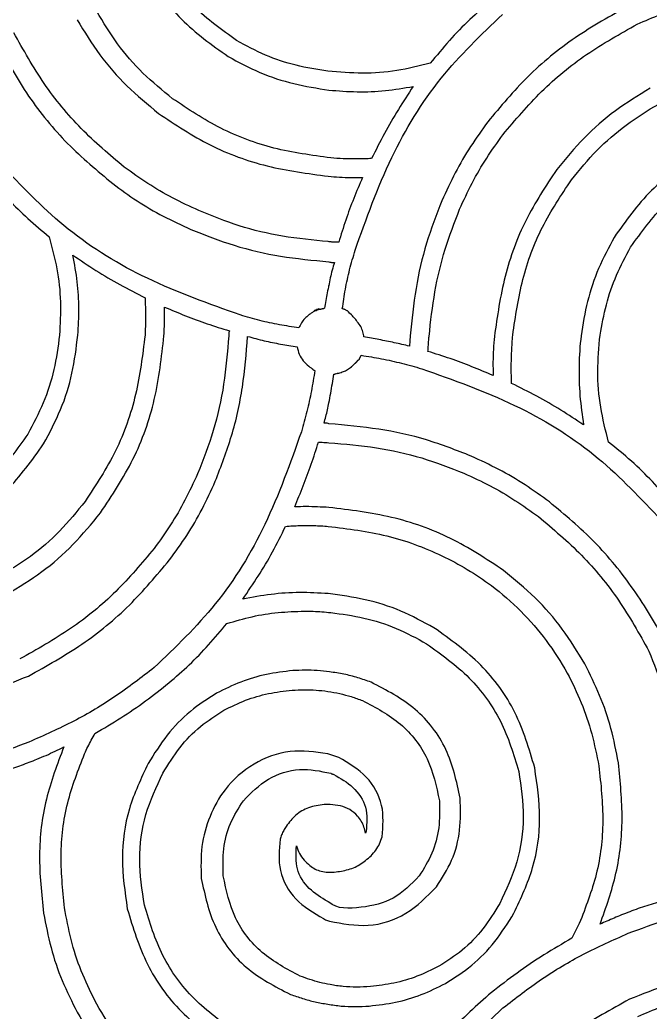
# Model space of a CAD drawing. Extents: x 0 to 371, y 0 to 260.
# Drawn here: x 214.87 to 242.17, y 36.57 to 79.53 of the extents above; entities that cross this region are included whole.
import ezdxf

# ---------------------------------------------------------------- set-up
doc = ezdxf.new("R2010")
doc.units = 0
doc.layers.add('Layer_1', color=7, linetype='CONTINUOUS')

msp = doc.modelspace()

# ---------------------------------------------------------------- linework, layer by layer
at = {"layer": 'Layer_1', "color": 7}
for points in [[(228.255832, 68.024479), (228.255832, 68.050834)], [(227.700311, 66.93979), (227.673955, 66.93979)], [(227.753537, 66.992501), (227.726666, 66.992501), (227.726666, 66.992501)], [(227.885829, 66.992501), (227.858957, 66.992501), (227.832602, 66.992501)], [(228.86458, 67.018856), (228.838225, 67.018856)], [(229.2351, 66.754273), (229.155519, 66.833854), (229.102809, 66.886564)], [(229.764267, 65.801876), (229.764267, 65.854586)], [(229.578749, 64.849479), (229.65833, 65.008126), (229.65833, 65.008126)], [(229.261455, 64.531669), (229.341037, 64.611251), (229.393747, 64.663961)], [(229.446457, 64.717187), (229.526039, 64.796253)], [(228.467705, 64.188021), (228.494061, 64.188021)], [(228.679578, 47.598336), (228.203122, 47.757499)], [(228.309059, 45.561251), (228.044475, 45.561251)], [(228.203122, 42.624479), (228.414995, 42.624479)], [(239.103749, 40.401876), (238.786455, 39.766773)]]:
    msp.add_lwpolyline(points, dxfattribs=at)
for points in [[(221.138954, 67.098437)], [(227.673955, 66.966146)], [(227.832602, 67.018856)], [(224.737184, 65.828231)], [(227.806247, 61.251249)], [(227.303436, 57.639583)], [(227.197499, 53.928699)], [(216.773329, 48.048438)]]:
    msp.add_lwpolyline(points, close=True, dxfattribs=at)
for points, knots in [([(219.524583, 84.005415), (219.771754, 83.188831), (220.263541, 81.564105), (221.793268, 79.443403), (223.185247, 78.44964), (223.890207, 77.946354)], [0, 0, 0, 0, 2.548266, 5.070183, 7.657964, 7.657964, 7.657964, 7.657964]), ([(224.260727, 78.634167), (223.618359, 79.093238), (222.346433, 80.002225), (220.945871, 81.936246), (220.492719, 83.42032), (220.265622, 84.164062)], [0, 0, 0, 0, 2.359118, 4.671187, 6.993908, 6.993908, 6.993908, 6.993908]), ([(241.617291, 79.348336), (242.28791, 79.635378), (243.662571, 80.223768), (245.906768, 80.707182), (247.456452, 80.79204), (248.242208, 80.835067)], [0, 0, 0, 0, 2.184858, 4.4786, 6.83788, 6.83788, 6.83788, 6.83788]), ([(235.294162, 80.380314), (234.979268, 80.105986), (234.344707, 79.55317), (233.460441, 78.641536), (232.919631, 77.984848), (232.648328, 77.655415)], [0, 0, 0, 0, 1.252549, 2.524089, 3.804093, 3.804093, 3.804093, 3.804093]), ([(241.247287, 80.142086), (240.459707, 79.7031), (238.896302, 78.83168), (236.824234, 77.133524), (235.694524, 75.783596), (235.134999, 75.115003)], [0, 0, 0, 0, 2.701966, 5.363601, 7.975465, 7.975465, 7.975465, 7.975465]), ([(217.355206, 79.533854), (217.66655, 79.021258), (218.288137, 77.997879), (219.481607, 76.635404), (220.408335, 75.870287), (220.87437, 75.485522)], [0, 0, 0, 0, 1.797007, 3.587655, 5.399073, 5.399073, 5.399073, 5.399073]), ([(221.482602, 76.120626), (221.043203, 76.478709), (220.170954, 77.189537), (219.057837, 78.465349), (218.486953, 79.424872), (218.201666, 79.904374)], [0, 0, 0, 0, 1.698781, 3.372238, 5.043883, 5.043883, 5.043883, 5.043883]), ([(229.393747, 69.558753), (229.875526, 70.917608), (230.80819, 73.548183), (232.949538, 77.061988), (234.847227, 78.885352), (235.770102, 79.772082)], [0, 0, 0, 0, 4.320455, 8.363864, 12.191844, 12.191844, 12.191844, 12.191844]), ([(235.796457, 74.559481), (236.333582, 75.19897), (237.414061, 76.485365), (239.389485, 78.098886), (240.871664, 78.930156), (241.617291, 79.348336)], [0, 0, 0, 0, 2.50184, 5.032695, 7.594725, 7.594725, 7.594725, 7.594725]), ([(219.392291, 73.157499), (218.752802, 73.694624), (217.466407, 74.775103), (215.852886, 76.750526), (215.021615, 78.232706), (214.603436, 78.978332)], [0, 0, 0, 0, 2.50184, 5.032695, 7.594725, 7.594725, 7.594725, 7.594725]), ([(228.203122, 77.311251), (227.744226, 77.383787), (226.824034, 77.529239), (225.490912, 77.971368), (224.670186, 78.413559), (224.260727, 78.634167)], [0, 0, 0, 0, 1.392508, 2.792299, 4.185934, 4.185934, 4.185934, 4.185934]), ([(213.862912, 78.554586), (214.301892, 77.767044), (215.173286, 76.203739), (216.871519, 74.131905), (218.221408, 73.002298), (218.889995, 72.442814)], [0, 0, 0, 0, 2.701851, 5.363294, 7.97507, 7.97507, 7.97507, 7.97507]), ([(223.890207, 77.946354), (224.343372, 77.702792), (225.250634, 77.215168), (226.728452, 76.734646), (227.746533, 76.57234), (228.255832, 76.491146)], [0, 0, 0, 0, 1.541296, 3.085767, 4.63181, 4.63181, 4.63181, 4.63181]), ([(232.648328, 77.655415), (232.166867, 77.535327), (231.202302, 77.294741), (229.701514, 77.184653), (228.704342, 77.268903), (228.203122, 77.311251)], [0, 0, 0, 0, 1.486843, 2.978759, 4.486519, 4.486519, 4.486519, 4.486519]), ([(238.7601, 72.601461), (239.117535, 73.040022), (239.827167, 73.910716), (241.114594, 75.003905), (242.451685, 75.871321), (243.817836, 76.516727), (245.167892, 76.979442), (246.099511, 77.165509), (246.565308, 77.25854)], [0, 0, 0, 0, 1.694248, 3.363666, 5.041543, 6.462724, 7.886535, 9.310269, 9.310269, 9.310269, 9.310269]), ([(228.255832, 76.491146), (228.663163, 76.45941), (229.477543, 76.395961), (230.703111, 76.44834), (231.506553, 76.582752), (231.907289, 76.649792)], [0, 0, 0, 0, 1.225051, 2.449256, 3.667467, 3.667467, 3.667467, 3.667467]), ([(231.907289, 76.649792), (231.689956, 76.319185), (231.252779, 75.65415), (230.647984, 74.613957), (230.288866, 73.891521), (230.107916, 73.527503)], [0, 0, 0, 0, 1.186835, 2.387384, 3.60669, 3.60669, 3.60669, 3.60669]), ([(242.173328, 76.570211), (241.660739, 76.258905), (240.6374, 75.63741), (239.274847, 74.444201), (238.509755, 73.517562), (238.124997, 73.051562)], [0, 0, 0, 0, 1.796934, 3.587419, 5.398736, 5.398736, 5.398736, 5.398736]), ([(228.335414, 73.554374), (227.509826, 73.667898), (225.870318, 73.893343), (223.527678, 74.75775), (222.163082, 75.667142), (221.482602, 76.120626)], [0, 0, 0, 0, 2.496034, 4.956791, 7.404469, 7.404469, 7.404469, 7.404469]), ([(220.87437, 75.485522), (221.602806, 75.000105), (223.065216, 74.025579), (225.581915, 73.109898), (227.34257, 72.877627), (228.229477, 72.760624)], [0, 0, 0, 0, 2.619823, 5.259568, 7.939077, 7.939077, 7.939077, 7.939077]), ([(235.134999, 75.115003), (234.883948, 74.762787), (234.37769, 74.052524), (233.705992, 72.914576), (233.336718, 72.108506), (233.150624, 71.70229)], [0, 0, 0, 0, 1.297333, 2.616146, 3.955941, 3.955941, 3.955941, 3.955941]), ([(233.918019, 71.331771), (234.093903, 71.713666), (234.443796, 72.473386), (235.07298, 73.553673), (235.556168, 74.225421), (235.796457, 74.559481)], [0, 0, 0, 0, 1.260923, 2.508409, 3.742495, 3.742495, 3.742495, 3.742495]), ([(246.671245, 74.480415), (245.854127, 74.238346), (244.225963, 73.756007), (242.109288, 72.215991), (241.115556, 70.821279), (240.612183, 70.11479)], [0, 0, 0, 0, 2.544261, 5.069616, 7.661989, 7.661989, 7.661989, 7.661989]), ([(230.107916, 73.527503), (229.897949, 73.520634), (229.487883, 73.507219), (228.896094, 73.510172), (228.515928, 73.540143), (228.335414, 73.554374)], [0, 0, 0, 0, 0.630264, 1.230908, 1.77398, 1.77398, 1.77398, 1.77398]), ([(241.326352, 69.691044), (241.790029, 70.332808), (242.705796, 71.600298), (244.633128, 73.006773), (246.114161, 73.459715), (246.856247, 73.686665)], [0, 0, 0, 0, 2.366591, 4.674042, 6.99129, 6.99129, 6.99129, 6.99129]), ([(224.419374, 66.754273), (223.058981, 67.236259), (220.426526, 68.168937), (216.91055, 70.296803), (215.089485, 72.187559), (214.206561, 73.104273)], [0, 0, 0, 0, 4.325449, 8.370039, 12.176575, 12.176575, 12.176575, 12.176575]), ([(222.620517, 71.278544), (222.238575, 71.454469), (221.478712, 71.804468), (220.398281, 72.433871), (219.726398, 72.917169), (219.392291, 73.157499)], [0, 0, 0, 0, 1.261101, 2.508927, 3.743199, 3.743199, 3.743199, 3.743199]), ([(238.124997, 73.051562), (237.65321, 72.337491), (236.702606, 70.898707), (235.797646, 68.430402), (235.550769, 66.699718), (235.426453, 65.828231)], [0, 0, 0, 0, 2.561757, 5.161691, 7.79882, 7.79882, 7.79882, 7.79882]), ([(213.598329, 72.628332), (213.852846, 72.333128), (214.36507, 71.739021), (215.217117, 70.910244), (215.829118, 70.399241), (216.138225, 70.141146)], [0, 0, 0, 0, 1.168937, 2.352526, 3.560394, 3.560394, 3.560394, 3.560394]), ([(228.229477, 72.760624), (228.390726, 72.746349), (228.716709, 72.717492), (229.211279, 72.707883), (229.543819, 72.70756), (229.711041, 72.707398)], [0, 0, 0, 0, 0.485499, 0.981492, 1.483198, 1.483198, 1.483198, 1.483198]), ([(229.711041, 72.707398), (229.582135, 72.405314), (229.323153, 71.798402), (228.978216, 70.862717), (228.779665, 70.224587), (228.679578, 69.902917)], [0, 0, 0, 0, 0.985224, 1.979399, 2.989936, 2.989936, 2.989936, 2.989936]), ([(218.889995, 72.442814), (219.236878, 72.18621), (219.936372, 71.668764), (221.075296, 71.01198), (221.874916, 70.643453), (222.276352, 70.458439)], [0, 0, 0, 0, 1.293676, 2.60872, 3.93451, 3.93451, 3.93451, 3.93451]), ([(236.220203, 65.881457), (236.339336, 66.69129), (236.575948, 68.299721), (237.420583, 70.599153), (238.315015, 71.936149), (238.7601, 72.601461)], [0, 0, 0, 0, 2.452467, 4.870913, 7.266419, 7.266419, 7.266419, 7.266419]), ([(233.150624, 71.70229), (232.915049, 71.094018), (232.43732, 69.860484), (231.987937, 67.892269), (231.846641, 66.540163), (231.774997, 65.854586)], [0, 0, 0, 0, 1.955079, 3.96476, 6.031878, 6.031878, 6.031878, 6.031878]), ([(232.595102, 65.828231), (232.666819, 66.472353), (232.808533, 67.745152), (233.247203, 69.595199), (233.696611, 70.758603), (233.918019, 71.331771)], [0, 0, 0, 0, 1.943386, 3.84017, 5.682105, 5.682105, 5.682105, 5.682105]), ([(228.229477, 69.929273), (227.568407, 69.993951), (226.264669, 70.121507), (224.373572, 70.562687), (223.197949, 71.042751), (222.620517, 71.278544)], [0, 0, 0, 0, 1.991745, 3.928041, 5.797143, 5.797143, 5.797143, 5.797143]), ([(216.138225, 70.141146), (216.261744, 69.681594), (216.51011, 68.757546), (216.661812, 67.321374), (216.612468, 66.361246), (216.587811, 65.881457)], [0, 0, 0, 0, 1.42627, 2.867884, 4.307844, 4.307844, 4.307844, 4.307844]), ([(222.276352, 70.458439), (222.897638, 70.213999), (224.159408, 69.717566), (226.172819, 69.254859), (227.556773, 69.123041), (228.255832, 69.056457)], [0, 0, 0, 0, 2.001068, 4.063969, 6.169537, 6.169537, 6.169537, 6.169537]), ([(240.612183, 70.11479), (240.375052, 69.672381), (239.900469, 68.786965), (239.434545, 67.345837), (239.163127, 65.927181), (239.073469, 64.556552), (239.106976, 63.262155), (239.228824, 62.413), (239.289267, 61.991773)], [0, 0, 0, 0, 1.503278, 3.008588, 4.521817, 5.826265, 7.122288, 8.398017, 8.398017, 8.398017, 8.398017]), ([(228.679578, 69.902917), (228.632847, 69.902992), (228.535392, 69.903149), (228.384853, 69.908278), (228.282013, 69.922174), (228.229477, 69.929273)], [0, 0, 0, 0, 0.140215, 0.292407, 0.451348, 0.451348, 0.451348, 0.451348]), ([(240.003435, 65.881457), (240.083092, 66.322969), (240.243066, 67.209649), (240.685903, 68.495098), (241.112921, 69.292493), (241.326352, 69.691044)], [0, 0, 0, 0, 1.344812, 2.700757, 4.055705, 4.055705, 4.055705, 4.055705]), ([(217.381561, 65.881457), (217.404492, 66.265105), (217.450616, 67.036763), (217.376207, 68.199421), (217.238884, 68.964666), (217.170204, 69.347396)], [0, 0, 0, 0, 1.152286, 2.317672, 3.483705, 3.483705, 3.483705, 3.483705]), ([(217.170204, 69.347396), (217.49609, 69.122433), (218.154623, 68.667842), (219.201537, 68.05658), (219.92641, 67.683475), (220.291977, 67.495312)], [0, 0, 0, 0, 1.187646, 2.399927, 3.63333, 3.63333, 3.63333, 3.63333]), ([(228.838225, 67.018856), (228.878895, 67.301642), (228.960696, 67.870423), (229.146898, 68.718932), (229.311061, 69.277442), (229.393747, 69.558753)], [0, 0, 0, 0, 0.856909, 1.723537, 2.60302, 2.60302, 2.60302, 2.60302]), ([(228.255832, 69.056457), (228.28214, 69.049319), (228.33416, 69.035204), (228.414587, 69.029829), (228.467606, 69.029667), (228.494061, 69.029586)], [0, 0, 0, 0, 0.08158, 0.161318, 0.240727, 0.240727, 0.240727, 0.240727]), ([(228.494061, 69.029586), (228.460759, 68.91752), (228.39513, 68.696663), (228.313598, 68.361553), (228.275128, 68.137074), (228.255832, 68.024479)], [0, 0, 0, 0, 0.350711, 0.691175, 1.033806, 1.033806, 1.033806, 1.033806]), ([(228.255832, 68.050834), (228.231222, 67.938607), (228.182573, 67.716758), (228.123318, 67.380962), (228.088408, 67.157652), (228.07083, 67.045211)], [0, 0, 0, 0, 0.344647, 0.681297, 1.022721, 1.022721, 1.022721, 1.022721]), ([(220.291977, 67.495312), (220.29901, 67.310799), (220.312924, 66.94579), (220.31347, 66.407448), (220.299036, 66.054212), (220.291977, 65.881457)], [0, 0, 0, 0, 0.553919, 1.095775, 1.614436, 1.614436, 1.614436, 1.614436]), ([(221.112083, 65.854586), (221.119238, 65.989486), (221.133751, 66.263099), (221.138656, 66.677932), (221.138854, 66.95763), (221.138954, 67.098437)], [0, 0, 0, 0, 0.405228, 0.82191, 1.244345, 1.244345, 1.244345, 1.244345]), ([(221.138954, 67.098437), (221.441041, 66.969498), (222.047971, 66.710444), (222.983606, 66.3652), (223.62176, 66.166578), (223.943434, 66.066459)], [0, 0, 0, 0, 0.985276, 1.979536, 2.990115, 2.990115, 2.990115, 2.990115]), ([(228.07083, 67.045211), (228.0618, 67.043457), (228.04306, 67.039818), (228.018996, 67.024397), (227.985414, 67.016848), (227.9487, 67.015925), (227.915878, 66.998699), (227.895049, 66.994403), (227.885829, 66.992501)], [0, 0, 0, 0, 0.027378, 0.056812, 0.08419, 0.129676, 0.165143, 0.193316, 0.193316, 0.193316, 0.193316]), ([(226.959787, 66.198751), (226.676956, 66.239423), (226.108052, 66.321235), (225.259364, 66.507405), (224.700729, 66.671584), (224.419374, 66.754273)], [0, 0, 0, 0, 0.857041, 1.723912, 2.603523, 2.603523, 2.603523, 2.603523]), ([(227.383017, 66.754273), (227.322808, 66.704511), (227.20085, 66.603718), (227.056989, 66.413526), (226.99188, 66.269662), (226.959787, 66.198751)], [0, 0, 0, 0, 0.233847, 0.473671, 0.70678, 0.70678, 0.70678, 0.70678]), ([(227.673955, 66.93979), (227.649519, 66.92974), (227.602953, 66.910587), (227.546204, 66.86689), (227.493201, 66.839815), (227.455271, 66.805088), (227.416904, 66.782745), (227.393905, 66.763421), (227.383017, 66.754273)], [0, 0, 0, 0, 0.078877, 0.150303, 0.213635, 0.256235, 0.303623, 0.346223, 0.346223, 0.346223, 0.346223]), ([(227.673955, 66.966146), (227.666556, 66.964647), (227.652505, 66.961802), (227.645656, 66.944585), (227.612957, 66.938756), (227.635218, 66.941273), (227.651496, 66.94785), (227.665498, 66.959257), (227.673955, 66.966146)], [0, 0, 0, 0, 0.020705, 0.03932, 0.060025, 0.06787, 0.088524, 0.120021, 0.120021, 0.120021, 0.120021]), ([(227.726666, 66.992501), (227.7264, 66.990217), (227.725578, 66.983164), (227.721148, 66.969917), (227.686315, 66.963569), (227.729968, 66.97174), (227.742068, 66.982645), (227.750835, 66.990179), (227.753537, 66.992501)], [0, 0, 0, 0, 0.006899, 0.0213, 0.041108, 0.067564, 0.091038, 0.101498, 0.101498, 0.101498, 0.101498]), ([(227.832602, 66.992501), (227.823574, 66.990842), (227.804868, 66.987404), (227.781629, 66.970496), (227.750363, 66.969483), (227.732336, 66.947153), (227.712515, 66.941028), (227.702953, 66.940058), (227.700311, 66.93979)], [0, 0, 0, 0, 0.027249, 0.056458, 0.083707, 0.115313, 0.136202, 0.144178, 0.144178, 0.144178, 0.144178]), ([(227.832602, 67.018856), (227.824195, 67.018645), (227.808962, 67.018262), (227.786115, 67.016206), (227.77318, 66.9787), (227.803298, 67.013988), (227.82041, 67.017447), (227.829971, 67.018552), (227.832602, 67.018856)], [0, 0, 0, 0, 0.025443, 0.046097, 0.066254, 0.097751, 0.118405, 0.12625, 0.12625, 0.12625, 0.12625]), ([(229.102809, 66.886564), (229.093804, 66.895561), (229.07474, 66.914609), (229.040001, 66.942452), (228.998013, 66.966751), (228.953496, 66.985662), (228.907887, 66.999197), (228.879787, 67.011953), (228.86458, 67.018856)], [0, 0, 0, 0, 0.038173, 0.08082, 0.133138, 0.183171, 0.225594, 0.275627, 0.275627, 0.275627, 0.275627]), ([(229.446457, 66.516044), (229.42674, 66.542929), (229.385822, 66.598721), (229.312807, 66.676224), (229.261322, 66.727936), (229.2351, 66.754273)], [0, 0, 0, 0, 0.099931, 0.207379, 0.318905, 0.318905, 0.318905, 0.318905]), ([(229.764267, 65.854586), (229.750186, 65.932407), (229.721633, 66.09021), (229.608552, 66.315127), (229.502064, 66.44712), (229.446457, 66.516044)], [0, 0, 0, 0, 0.236305, 0.479175, 0.744591, 0.744591, 0.744591, 0.744591]), ([(216.587811, 65.881457), (216.520887, 65.380831), (216.387059, 64.379712), (215.921907, 62.929772), (215.44852, 62.039408), (215.212184, 61.594898)], [0, 0, 0, 0, 1.513457, 3.026513, 4.535006, 4.535006, 4.535006, 4.535006]), ([(215.899997, 61.171668), (216.1592, 61.659766), (216.677602, 62.63596), (217.176438, 64.230963), (217.313073, 65.330379), (217.381561, 65.881457)], [0, 0, 0, 0, 1.655747, 3.311482, 4.975489, 4.975489, 4.975489, 4.975489]), ([(220.291977, 65.881457), (220.185055, 65.016705), (219.972446, 63.297192), (219.108543, 60.831866), (218.167427, 59.397735), (217.69937, 58.684481)], [0, 0, 0, 0, 2.61027, 5.190383, 7.743212, 7.743212, 7.743212, 7.743212]), ([(218.360829, 58.18167), (218.862196, 58.940613), (219.869917, 60.466047), (220.79918, 63.093989), (221.007329, 64.93039), (221.112083, 65.854586)], [0, 0, 0, 0, 2.72216, 5.471392, 8.25676, 8.25676, 8.25676, 8.25676]), ([(223.917079, 65.854586), (223.859573, 65.151735), (223.746237, 63.766504), (223.30265, 61.751166), (222.809977, 60.494252), (222.567291, 59.875106)], [0, 0, 0, 0, 2.114459, 4.167329, 6.160255, 6.160255, 6.160255, 6.160255]), ([(223.334686, 59.557812), (223.586313, 60.207876), (224.098037, 61.52988), (224.559842, 63.642539), (224.677634, 65.094301), (224.737184, 65.828231)], [0, 0, 0, 0, 2.089101, 4.248504, 6.456336, 6.456336, 6.456336, 6.456336]), ([(223.943434, 66.066459), (223.93636, 66.042443), (223.922953, 65.996922), (223.91696, 65.925303), (223.917038, 65.878768), (223.917079, 65.854586)], [0, 0, 0, 0, 0.074913, 0.141994, 0.21457, 0.21457, 0.21457, 0.21457]), ([(224.737184, 65.828231), (224.974599, 65.76299), (225.446418, 65.633335), (226.16333, 65.490503), (226.641827, 65.415841), (226.880205, 65.378646)], [0, 0, 0, 0, 0.738448, 1.467523, 2.191318, 2.191318, 2.191318, 2.191318]), ([(231.748642, 65.405001), (231.528406, 65.456102), (231.089129, 65.558026), (230.427397, 65.690457), (229.984956, 65.764796), (229.764267, 65.801876)], [0, 0, 0, 0, 0.678238, 1.352795, 2.024117, 2.024117, 2.024117, 2.024117]), ([(231.774997, 65.854586), (231.773432, 65.803927), (231.770359, 65.704451), (231.75328, 65.555136), (231.750207, 65.45566), (231.748642, 65.405001)], [0, 0, 0, 0, 0.151991, 0.298453, 0.450443, 0.450443, 0.450443, 0.450443]), ([(232.544977, 65.175557), (232.551255, 65.248306), (232.563688, 65.392391), (232.574516, 65.610381), (232.588177, 65.75495), (232.595102, 65.828231)], [0, 0, 0, 0, 0.219043, 0.433833, 0.654629, 0.654629, 0.654629, 0.654629]), ([(235.426453, 65.828231), (235.410601, 65.642799), (235.378766, 65.270415), (235.357215, 64.705222), (235.367854, 64.326211), (235.373227, 64.134794)], [0, 0, 0, 0, 0.558305, 1.121186, 1.695539, 1.695539, 1.695539, 1.695539]), ([(236.166977, 63.791146), (236.161611, 64.026661), (236.150966, 64.493852), (236.172546, 65.191199), (236.204355, 65.651906), (236.220203, 65.881457)], [0, 0, 0, 0, 0.706629, 1.401736, 2.092012, 2.092012, 2.092012, 2.092012]), ([(240.373955, 61.251249), (240.245178, 61.752348), (239.986975, 62.757069), (239.860576, 64.32146), (239.955717, 65.360377), (240.003435, 65.881457)], [0, 0, 0, 0, 1.550462, 3.108724, 4.676749, 4.676749, 4.676749, 4.676749]), ([(226.880205, 65.378646), (226.906148, 65.268138), (226.9575, 65.04939), (227.135797, 64.757369), (227.300389, 64.607104), (227.383017, 64.531669)], [0, 0, 0, 0, 0.339026, 0.671095, 1.005852, 1.005852, 1.005852, 1.005852]), ([(229.65833, 65.008126), (229.949828, 64.960366), (230.535436, 64.864418), (231.410689, 64.673542), (231.987566, 64.509023), (232.277809, 64.426249)], [0, 0, 0, 0, 0.886088, 1.780116, 2.6854, 2.6854, 2.6854, 2.6854]), ([(235.373227, 64.134794), (235.067916, 64.262963), (234.453974, 64.520694), (233.512772, 64.874914), (232.86902, 65.074894), (232.544977, 65.175557)], [0, 0, 0, 0, 0.993361, 1.997521, 3.015294, 3.015294, 3.015294, 3.015294]), ([(227.383017, 64.531669), (227.400934, 64.521021), (227.4377, 64.499171), (227.486981, 64.458747), (227.523746, 64.436897), (227.541664, 64.426249)], [0, 0, 0, 0, 0.062452, 0.128147, 0.1906, 0.1906, 0.1906, 0.1906]), ([(228.679578, 64.240731), (228.747722, 64.259902), (228.881429, 64.297519), (229.071246, 64.383334), (229.180543, 64.4647), (229.2351, 64.505314)], [0, 0, 0, 0, 0.212296, 0.416551, 0.620123, 0.620123, 0.620123, 0.620123]), ([(229.2351, 64.505314), (229.23635, 64.512237), (229.23851, 64.524194), (229.252152, 64.530759), (229.259179, 64.531447), (229.261455, 64.531669)], [0, 0, 0, 0, 0.019808, 0.034209, 0.041108, 0.041108, 0.041108, 0.041108]), ([(229.393747, 64.663961), (229.400903, 64.66581), (229.416199, 64.669762), (229.42736, 64.69512), (229.439502, 64.70915), (229.446457, 64.717187)], [0, 0, 0, 0, 0.021089, 0.045078, 0.077253, 0.077253, 0.077253, 0.077253]), ([(229.526039, 64.796253), (229.534049, 64.803221), (229.548021, 64.815375), (229.573108, 64.826981), (229.576947, 64.842292), (229.578749, 64.849479)], [0, 0, 0, 0, 0.032151, 0.056079, 0.077242, 0.077242, 0.077242, 0.077242]), ([(227.6476, 64.346667), (227.599666, 64.052923), (227.503066, 63.46095), (227.313518, 62.576595), (227.148142, 61.993335), (227.065207, 61.700834)], [0, 0, 0, 0, 0.892844, 1.799323, 2.711234, 2.711234, 2.711234, 2.711234]), ([(227.541664, 64.426249), (227.54343, 64.419003), (227.547193, 64.403566), (227.572984, 64.393118), (227.588953, 64.371197), (227.615155, 64.369324), (227.627043, 64.350732), (227.640517, 64.348068), (227.6476, 64.346667)], [0, 0, 0, 0, 0.021163, 0.045091, 0.077242, 0.098074, 0.116872, 0.137703, 0.137703, 0.137703, 0.137703]), ([(228.044475, 62.071354), (228.070844, 62.168267), (228.123445, 62.361591), (228.197351, 62.651838), (228.265423, 62.987301), (228.334001, 63.364353), (228.408551, 63.77838), (228.448203, 64.052966), (228.467705, 64.188021)], [0, 0, 0, 0, 0.301317, 0.601076, 0.898296, 1.327952, 1.750856, 2.160193, 2.160193, 2.160193, 2.160193]), ([(228.494061, 64.188021), (228.504872, 64.194976), (228.526965, 64.209187), (228.563926, 64.215927), (228.601777, 64.208211), (228.623454, 64.235721), (228.652896, 64.240441), (228.670783, 64.240635), (228.679578, 64.240731)], [0, 0, 0, 0, 0.038178, 0.078011, 0.11137, 0.143751, 0.171168, 0.197697, 0.197697, 0.197697, 0.197697]), ([(232.277809, 64.426249), (233.638317, 63.944183), (236.272048, 63.010978), (239.790954, 60.87516), (241.608352, 58.972863), (242.490622, 58.049378)], [0, 0, 0, 0, 4.325848, 8.374167, 12.193656, 12.193656, 12.193656, 12.193656]), ([(239.289267, 61.991773), (238.962988, 62.209755), (238.302483, 62.65103), (237.258857, 63.250515), (236.53282, 63.610003), (236.166977, 63.791146)], [0, 0, 0, 0, 1.176968, 2.382608, 3.607153, 3.607153, 3.607153, 3.607153]), ([(228.255832, 62.044999), (228.231862, 62.052071), (228.186468, 62.065465), (228.115021, 62.071478), (228.068613, 62.071396), (228.044475, 62.071354)], [0, 0, 0, 0, 0.074783, 0.141618, 0.214059, 0.214059, 0.214059, 0.214059]), ([(234.42083, 60.642501), (233.781894, 60.892419), (232.484069, 61.40006), (230.405375, 61.852128), (228.978547, 61.980152), (228.255832, 62.044999)], [0, 0, 0, 0, 2.055861, 4.175921, 6.351989, 6.351989, 6.351989, 6.351989]), ([(215.212184, 61.594898), (214.753113, 60.952529), (213.844126, 59.680603), (211.910106, 58.280041), (210.426031, 57.826889), (209.682289, 57.599793)], [0, 0, 0, 0, 2.359118, 4.671187, 6.993908, 6.993908, 6.993908, 6.993908]), ([(227.065207, 61.700834), (226.583176, 60.340334), (225.650048, 57.706644), (223.514518, 54.187669), (221.612302, 52.370287), (220.688852, 51.488021)], [0, 0, 0, 0, 4.325799, 8.373986, 12.193383, 12.193383, 12.193383, 12.193383]), ([(209.840936, 56.806043), (210.65752, 57.053214), (212.282246, 57.545001), (214.402948, 59.074728), (215.396711, 60.466707), (215.899997, 61.171668)], [0, 0, 0, 0, 2.548266, 5.070183, 7.657964, 7.657964, 7.657964, 7.657964]), ([(226.774269, 58.446253), (226.89794, 58.748927), (227.14725, 59.359091), (227.502647, 60.290693), (227.704512, 60.929371), (227.806247, 61.251249)], [0, 0, 0, 0, 0.980933, 1.977476, 2.989993, 2.989993, 2.989993, 2.989993]), ([(227.806247, 61.251249), (227.856908, 61.249653), (227.956393, 61.246519), (228.105686, 61.229107), (228.205171, 61.225974), (228.255832, 61.224378)], [0, 0, 0, 0, 0.151997, 0.298481, 0.450477, 0.450477, 0.450477, 0.450477]), ([(228.255832, 61.224378), (228.943358, 61.166785), (230.299695, 61.053167), (232.269854, 60.616987), (233.499458, 60.13718), (234.103537, 59.901461)], [0, 0, 0, 0, 2.068676, 4.081042, 6.024413, 6.024413, 6.024413, 6.024413]), ([(243.09937, 58.605416), (242.826829, 58.920125), (242.277648, 59.554279), (241.370729, 60.444375), (240.708079, 60.98078), (240.373955, 61.251249)], [0, 0, 0, 0, 1.248722, 2.516229, 3.805333, 3.805333, 3.805333, 3.805333]), ([(237.807703, 58.658126), (237.460027, 58.909699), (236.756242, 59.418948), (235.622806, 60.083766), (234.822521, 60.455776), (234.42083, 60.642501)], [0, 0, 0, 0, 1.287007, 2.605232, 3.933695, 3.933695, 3.933695, 3.933695]), ([(222.567291, 59.875106), (222.391407, 59.493211), (222.041513, 58.733491), (221.41233, 57.653203), (220.929142, 56.981456), (220.688852, 56.647396)], [0, 0, 0, 0, 1.260923, 2.508409, 3.742495, 3.742495, 3.742495, 3.742495]), ([(234.103537, 59.901461), (234.485432, 59.725577), (235.245152, 59.375684), (236.325439, 58.7465), (236.997187, 58.263312), (237.331247, 58.023023)], [0, 0, 0, 0, 1.260923, 2.508409, 3.742495, 3.742495, 3.742495, 3.742495]), ([(221.350311, 56.144584), (221.60641, 56.496091), (222.120944, 57.202312), (222.784426, 58.346167), (223.150286, 59.151773), (223.334686, 59.557812)], [0, 0, 0, 0, 1.304167, 2.620229, 3.957614, 3.957614, 3.957614, 3.957614]), ([(217.69937, 58.684481), (217.341287, 58.245081), (216.630459, 57.372833), (215.354647, 56.259715), (214.395124, 55.688832), (213.915622, 55.403545)], [0, 0, 0, 0, 1.698781, 3.372238, 5.043883, 5.043883, 5.043883, 5.043883]), ([(228.255832, 58.419898), (228.090596, 58.428568), (227.762235, 58.445797), (227.268123, 58.46256), (226.939538, 58.45171), (226.774269, 58.446253)], [0, 0, 0, 0, 0.496426, 0.986509, 1.482449, 1.482449, 1.482449, 1.482449]), ([(244.051767, 41.724793), (244.221394, 42.979463), (244.558855, 45.475543), (244.124768, 49.172746), (243.057973, 52.351646), (241.503503, 54.886884), (239.831261, 56.971542), (238.477974, 58.099473), (237.807703, 58.658126)], [0, 0, 0, 0, 3.785959, 7.531903, 11.05396, 13.755811, 16.417254, 19.02903, 19.02903, 19.02903, 19.02903]), ([(214.312497, 54.663021), (214.825087, 54.974327), (215.848426, 55.595822), (217.210979, 56.789031), (217.97607, 57.71567), (218.360829, 58.18167)], [0, 0, 0, 0, 1.796934, 3.587419, 5.398736, 5.398736, 5.398736, 5.398736]), ([(235.823328, 55.694999), (235.073031, 56.187702), (233.564713, 57.178181), (230.973014, 58.089774), (229.164743, 58.30947), (228.255832, 58.419898)], [0, 0, 0, 0, 2.686122, 5.399896, 8.142489, 8.142489, 8.142489, 8.142489]), ([(237.331247, 58.023023), (237.970736, 57.485898), (239.257131, 56.405419), (240.870652, 54.429995), (241.701923, 52.947816), (242.120102, 52.202189)], [0, 0, 0, 0, 2.50184, 5.032695, 7.594725, 7.594725, 7.594725, 7.594725]), ([(224.525311, 54.451148), (224.751404, 54.781793), (225.206356, 55.44713), (225.833504, 56.494226), (226.194963, 57.228965), (226.377394, 57.599793)], [0, 0, 0, 0, 1.20159, 2.41788, 3.657285, 3.657285, 3.657285, 3.657285]), ([(226.377394, 57.599793), (226.479431, 57.607745), (226.684313, 57.623713), (226.993167, 57.636923), (227.199878, 57.638695), (227.303436, 57.639583)], [0, 0, 0, 0, 0.307025, 0.616481, 0.927153, 0.927153, 0.927153, 0.927153]), ([(227.303436, 57.639583), (227.406994, 57.638695), (227.613704, 57.636923), (227.922558, 57.623713), (228.12744, 57.607745), (228.229477, 57.599793)], [0, 0, 0, 0, 0.310672, 0.620128, 0.927153, 0.927153, 0.927153, 0.927153]), ([(228.229477, 57.599793), (229.082271, 57.495036), (230.774082, 57.287215), (233.173506, 56.400348), (235.112203, 55.244329), (236.597008, 53.957837), (237.697904, 52.680923), (238.563055, 51.340952), (239.20899, 49.975588), (239.67162, 48.625552), (239.85769, 47.694075), (239.950725, 47.228332)], [0, 0, 0, 0, 2.570455, 5.099383, 7.608198, 9.302432, 10.971876, 12.649793, 14.070853, 15.494428, 16.918032, 16.918032, 16.918032, 16.918032]), ([(220.688852, 56.647396), (220.151727, 56.007907), (219.071248, 54.721512), (217.095825, 53.10799), (215.613646, 52.27672), (214.868019, 51.858541)], [0, 0, 0, 0, 2.50184, 5.032695, 7.594725, 7.594725, 7.594725, 7.594725]), ([(215.238539, 51.117501), (216.026081, 51.556481), (217.589386, 52.427875), (219.66122, 54.126108), (220.790827, 55.475997), (221.350311, 56.144584)], [0, 0, 0, 0, 2.701851, 5.363294, 7.97507, 7.97507, 7.97507, 7.97507]), ([(239.341977, 51.646668), (239.030671, 52.159257), (238.409176, 53.182596), (237.215967, 54.545149), (236.289328, 55.310241), (235.823328, 55.694999)], [0, 0, 0, 0, 1.796934, 3.587419, 5.398736, 5.398736, 5.398736, 5.398736]), ([(228.229477, 54.689376), (227.815447, 54.712338), (226.988755, 54.758186), (225.745799, 54.678549), (224.9324, 54.526997), (224.525311, 54.451148)], [0, 0, 0, 0, 1.243343, 2.482573, 3.724182, 3.724182, 3.724182, 3.724182]), ([(232.806975, 53.207812), (232.334479, 53.465548), (231.388386, 53.981621), (229.834244, 54.46724), (228.764922, 54.615258), (228.229477, 54.689376)], [0, 0, 0, 0, 1.611896, 3.227549, 4.84795, 4.84795, 4.84795, 4.84795]), ([(223.837497, 53.392814), (224.199996, 53.500062), (224.927099, 53.715179), (226.055998, 53.892953), (226.816743, 53.916776), (227.197499, 53.928699)], [0, 0, 0, 0, 1.133321, 2.273225, 3.415435, 3.415435, 3.415435, 3.415435]), ([(227.197499, 53.928699), (227.324337, 53.927383), (227.577844, 53.924754), (227.957462, 53.904996), (228.209495, 53.881173), (228.335414, 53.869271)], [0, 0, 0, 0, 0.38051, 0.760515, 1.139929, 1.139929, 1.139929, 1.139929]), ([(228.335414, 53.869271), (228.818547, 53.804002), (229.786175, 53.673281), (231.193415, 53.221538), (232.056316, 52.754351), (232.489166, 52.519999)], [0, 0, 0, 0, 1.460968, 2.926058, 4.400683, 4.400683, 4.400683, 4.400683]), ([(221.323956, 50.826562), (221.621415, 51.083382), (222.222126, 51.602023), (223.059763, 52.462758), (223.577114, 53.081434), (223.837497, 53.392814)], [0, 0, 0, 0, 1.178583, 2.380117, 3.597619, 3.597619, 3.597619, 3.597619]), ([(237.1726, 47.148751), (236.930531, 47.965869), (236.448192, 49.594033), (234.908176, 51.710708), (233.513463, 52.70444), (232.806975, 53.207812)], [0, 0, 0, 0, 2.544261, 5.069616, 7.661989, 7.661989, 7.661989, 7.661989]), ([(232.489166, 52.519999), (233.130929, 52.056322), (234.398419, 51.140555), (235.804895, 49.213224), (236.257836, 47.73219), (236.484787, 46.990104)], [0, 0, 0, 0, 2.366591, 4.674042, 6.99129, 6.99129, 6.99129, 6.99129]), ([(242.120102, 52.202189), (242.542887, 51.116534), (243.414754, 48.877692), (243.749615, 45.195543), (243.369329, 42.743689), (243.178435, 41.51292)], [0, 0, 0, 0, 3.483767, 7.18423, 10.91404, 10.91404, 10.91404, 10.91404]), ([(240.797185, 47.360624), (240.700423, 47.859177), (240.507336, 48.854035), (240.015431, 50.293896), (239.566061, 51.196549), (239.341977, 51.646668)], [0, 0, 0, 0, 1.522447, 3.038028, 4.545521, 4.545521, 4.545521, 4.545521]), ([(220.688852, 51.488021), (220.138004, 51.062574), (219.031987, 50.208342), (217.213329, 49.122592), (215.918396, 48.549175), (215.264894, 48.259795)], [0, 0, 0, 0, 2.086959, 4.190287, 6.333192, 6.333192, 6.333192, 6.333192]), ([(226.695204, 51.355729), (226.311337, 51.311973), (225.545168, 51.224639), (224.429696, 50.88723), (223.73615, 50.547196), (223.387912, 50.376461)], [0, 0, 0, 0, 1.157468, 2.310219, 3.472746, 3.472746, 3.472746, 3.472746]), ([(228.282704, 51.302503), (228.106553, 51.323817), (227.755134, 51.366338), (227.224165, 51.376471), (226.871529, 51.362643), (226.695204, 51.355729)], [0, 0, 0, 0, 0.532013, 1.061361, 1.590758, 1.590758, 1.590758, 1.590758]), ([(230.081561, 50.852918), (229.891776, 50.920178), (229.507017, 51.056538), (228.905274, 51.208683), (228.491706, 51.271007), (228.282704, 51.302503)], [0, 0, 0, 0, 0.603874, 1.224263, 1.858107, 1.858107, 1.858107, 1.858107]), ([(204.390622, 49.900521), (205.647905, 49.734008), (208.145343, 49.403252), (211.874574, 49.790422), (214.13928, 50.683845), (215.238539, 51.117501)], [0, 0, 0, 0, 3.798617, 7.545486, 11.079561, 11.079561, 11.079561, 11.079561]), ([(218.1226, 48.630314), (218.497358, 48.85395), (219.242844, 49.298818), (220.318788, 50.022949), (220.990026, 50.559592), (221.323956, 50.826562)], [0, 0, 0, 0, 1.309206, 2.604334, 3.886492, 3.886492, 3.886492, 3.886492]), ([(233.944374, 45.825834), (233.787931, 46.550078), (233.476759, 47.990628), (232.073663, 49.822112), (230.7522, 50.505898), (230.081561, 50.852918)], [0, 0, 0, 0, 2.205182, 4.386198, 6.633616, 6.633616, 6.633616, 6.633616]), ([(223.387912, 50.376461), (222.99953, 50.127666), (222.208912, 49.621201), (221.204722, 48.578047), (220.687711, 47.753765), (220.424269, 47.333753)], [0, 0, 0, 0, 1.380479, 2.810201, 4.295596, 4.295596, 4.295596, 4.295596]), ([(223.705206, 49.635938), (224.016165, 49.789081), (224.634795, 50.093747), (225.635703, 50.389323), (226.322369, 50.46874), (226.668332, 50.508753)], [0, 0, 0, 0, 1.038734, 2.066479, 3.110095, 3.110095, 3.110095, 3.110095]), ([(226.668332, 50.508753), (226.842057, 50.515705), (227.185585, 50.529453), (227.699089, 50.520075), (228.035457, 50.477343), (228.203122, 50.456043)], [0, 0, 0, 0, 0.521618, 1.031467, 1.538183, 1.538183, 1.538183, 1.538183]), ([(228.203122, 50.456043), (228.377051, 50.426226), (228.721777, 50.36713), (229.226398, 50.234875), (229.550181, 50.117488), (229.711041, 50.059168)], [0, 0, 0, 0, 0.529261, 1.048989, 1.562136, 1.562136, 1.562136, 1.562136]), ([(229.711041, 50.059168), (230.287167, 49.756193), (231.424167, 49.158263), (232.646931, 47.587893), (232.912263, 46.343419), (233.045203, 45.719898)], [0, 0, 0, 0, 1.939421, 3.827497, 5.723385, 5.723385, 5.723385, 5.723385]), ([(221.059372, 46.910523), (221.294749, 47.288353), (221.756029, 48.028806), (222.652224, 48.964414), (223.359031, 49.41517), (223.705206, 49.635938)], [0, 0, 0, 0, 1.333712, 2.613745, 3.842465, 3.842465, 3.842465, 3.842465]), ([(217.672499, 47.757499), (217.718504, 47.854851), (217.811262, 48.051136), (217.964636, 48.340488), (218.069797, 48.533433), (218.1226, 48.630314)], [0, 0, 0, 0, 0.322983, 0.651212, 0.982234, 0.982234, 0.982234, 0.982234]), ([(215.264894, 48.259795), (214.716747, 48.053861), (213.595632, 47.63267), (211.800054, 47.215958), (210.556571, 47.066535), (209.920517, 46.990104)], [0, 0, 0, 0, 1.755336, 3.590152, 5.511433, 5.511433, 5.511433, 5.511433]), ([(213.571458, 46.831457), (213.805173, 46.896173), (214.268257, 47.0244), (214.945817, 47.260966), (215.523243, 47.481424), (216.005722, 47.683635), (216.393466, 47.861233), (216.64752, 47.986436), (216.773329, 48.048438)], [0, 0, 0, 0, 0.727343, 1.441154, 2.15188, 2.581422, 3.010327, 3.431086, 3.431086, 3.431086, 3.431086]), ([(216.773329, 48.048438), (216.490584, 47.302174), (215.919361, 45.794512), (215.625483, 43.332602), (215.807486, 41.687606), (215.899997, 40.851461)], [0, 0, 0, 0, 2.388367, 4.825173, 7.344202, 7.344202, 7.344202, 7.344202]), ([(216.826039, 40.931043), (216.738854, 41.729251), (216.567898, 43.29441), (216.843532, 45.632927), (217.398389, 47.054978), (217.672499, 47.757499)], [0, 0, 0, 0, 2.40486, 4.715544, 6.971607, 6.971607, 6.971607, 6.971607]), ([(228.203122, 47.757499), (227.657558, 47.831777), (226.560419, 47.981151), (224.950807, 47.389704), (223.759581, 46.342661), (223.05885, 45.055354), (222.688537, 43.737131), (222.713703, 42.823049), (222.726454, 42.359896)], [0, 0, 0, 0, 1.631149, 3.280266, 4.958379, 6.282113, 7.628675, 9.011744, 9.011744, 9.011744, 9.011744]), ([(220.424269, 47.333753), (220.120508, 46.689878), (219.50926, 45.394229), (219.20777, 43.209597), (219.418117, 41.767091), (219.524583, 41.036979)], [0, 0, 0, 0, 2.12763, 4.281365, 6.488666, 6.488666, 6.488666, 6.488666]), ([(230.558017, 44.158753), (230.598162, 44.616757), (230.679436, 45.543986), (229.940555, 46.857746), (229.108313, 47.346534), (228.679578, 47.598336)], [0, 0, 0, 0, 1.356337, 2.745907, 4.222353, 4.222353, 4.222353, 4.222353]), ([(240.003435, 40.375521), (240.261606, 41.102759), (240.783669, 42.573351), (241.039356, 44.956257), (240.878784, 46.550482), (240.797185, 47.360624)], [0, 0, 0, 0, 2.30971, 4.670604, 7.109969, 7.109969, 7.109969, 7.109969]), ([(220.265622, 41.195626), (220.164413, 41.855945), (219.964261, 43.161793), (220.236171, 45.144325), (220.78579, 46.323545), (221.059372, 46.910523)], [0, 0, 0, 0, 1.997914, 3.95108, 5.886882, 5.886882, 5.886882, 5.886882]), ([(224.551666, 45.719898), (224.890118, 46.062188), (225.561831, 46.741521), (226.971544, 47.193111), (227.886146, 47.003609), (228.335414, 46.910523)], [0, 0, 0, 0, 1.43165, 2.841348, 4.202375, 4.202375, 4.202375, 4.202375]), ([(228.335414, 46.910523), (228.346544, 46.903287), (228.371215, 46.887247), (228.418822, 46.878404), (228.450646, 46.864998), (228.467705, 46.857813)], [0, 0, 0, 0, 0.039476, 0.087505, 0.142997, 0.142997, 0.142997, 0.142997]), ([(228.467705, 46.857813), (228.759025, 46.692536), (229.346379, 46.359308), (229.953708, 45.449835), (229.898233, 44.750387), (229.870203, 44.396981)], [0, 0, 0, 0, 1.00055, 2.017295, 3.055671, 3.055671, 3.055671, 3.055671]), ([(236.484787, 46.990104), (236.57881, 46.329514), (236.764881, 45.022207), (236.487683, 43.041915), (235.937826, 41.862296), (235.664166, 41.275207)], [0, 0, 0, 0, 1.996073, 3.950228, 5.88644, 5.88644, 5.88644, 5.88644]), ([(236.272914, 40.851461), (236.576505, 41.499358), (237.18504, 42.798037), (237.489958, 44.981633), (237.279249, 46.420488), (237.1726, 47.148751)], [0, 0, 0, 0, 2.138633, 4.286794, 6.488376, 6.488376, 6.488376, 6.488376]), ([(239.950725, 47.228332), (240.037879, 46.43012), (240.208776, 44.864941), (239.932813, 42.526443), (239.377892, 41.104397), (239.103749, 40.401876)], [0, 0, 0, 0, 2.404851, 4.715566, 6.971672, 6.971672, 6.971672, 6.971672]), ([(223.67885, 42.465832), (223.669385, 42.857689), (223.650722, 43.630317), (223.939533, 44.763494), (224.348493, 45.402458), (224.551666, 45.719898)], [0, 0, 0, 0, 1.173202, 2.313221, 3.438758, 3.438758, 3.438758, 3.438758]), ([(228.044475, 45.561251), (227.818552, 45.52632), (227.380051, 45.458522), (226.793276, 45.122497), (226.533383, 44.779794), (226.403749, 44.608854)], [0, 0, 0, 0, 0.68245, 1.324586, 1.963647, 1.963647, 1.963647, 1.963647]), ([(229.499684, 45.05844), (229.392571, 45.159276), (229.177985, 45.361288), (228.751872, 45.51408), (228.457766, 45.54541), (228.309059, 45.561251)], [0, 0, 0, 0, 0.437287, 0.876048, 1.324793, 1.324793, 1.324793, 1.324793]), ([(233.045203, 45.719898), (233.052972, 45.327769), (233.068299, 44.554123), (232.769362, 43.426337), (232.369754, 42.783941), (232.171872, 42.465832)], [0, 0, 0, 0, 1.173353, 2.314951, 3.434795, 3.434795, 3.434795, 3.434795]), ([(232.912912, 41.989376), (233.154916, 42.363136), (233.641747, 43.115013), (233.983326, 44.452785), (233.957478, 45.363932), (233.944374, 45.825834)], [0, 0, 0, 0, 1.329544, 2.674592, 4.057536, 4.057536, 4.057536, 4.057536]), ([(229.843332, 44.317916), (229.82206, 44.406133), (229.779303, 44.583451), (229.668299, 44.837966), (229.556087, 44.98469), (229.499684, 45.05844)], [0, 0, 0, 0, 0.272093, 0.54691, 0.824647, 0.824647, 0.824647, 0.824647]), ([(226.403749, 44.608854), (226.368159, 44.551619), (226.29523, 44.434336), (226.204685, 44.248831), (226.160684, 44.117541), (226.139166, 44.053332)], [0, 0, 0, 0, 0.202151, 0.414237, 0.617239, 0.617239, 0.617239, 0.617239]), ([(229.870203, 44.396981), (229.868431, 44.387983), (229.864755, 44.369315), (229.848781, 44.345582), (229.845105, 44.326914), (229.843332, 44.317916)], [0, 0, 0, 0, 0.027283, 0.056601, 0.083883, 0.083883, 0.083883, 0.083883]), ([(226.139166, 44.053332), (226.099059, 43.595319), (226.01786, 42.668032), (226.757051, 41.354356), (227.589356, 40.865556), (228.01812, 40.613749)], [0, 0, 0, 0, 1.356338, 2.746027, 4.222582, 4.222582, 4.222582, 4.222582]), ([(230.081561, 43.338648), (230.155118, 43.418845), (230.299629, 43.576399), (230.464339, 43.854652), (230.526645, 44.056913), (230.558017, 44.158753)], [0, 0, 0, 0, 0.326004, 0.640468, 0.959374, 0.959374, 0.959374, 0.959374]), ([(228.203122, 41.354273), (227.92272, 41.524357), (227.360157, 41.865593), (226.782928, 42.749451), (226.830139, 43.423396), (226.85385, 43.761878)], [0, 0, 0, 0, 0.980321, 1.966787, 2.96213, 2.96213, 2.96213, 2.96213]), ([(226.85385, 43.761878), (226.890644, 43.65075), (226.964258, 43.42841), (227.17563, 43.144704), (227.349399, 42.99152), (227.435727, 42.915418)], [0, 0, 0, 0, 0.349322, 0.698905, 1.04404, 1.04404, 1.04404, 1.04404]), ([(228.414995, 42.624479), (228.619451, 42.647634), (229.029836, 42.694112), (229.614898, 42.92964), (229.926422, 43.202677), (230.081561, 43.338648)], [0, 0, 0, 0, 0.616138, 1.236716, 1.852341, 1.852341, 1.852341, 1.852341]), ([(227.435727, 42.915418), (227.509493, 42.860641), (227.656973, 42.751126), (227.923984, 42.660411), (228.108868, 42.636612), (228.203122, 42.624479)], [0, 0, 0, 0, 0.27424, 0.548291, 0.833302, 0.833302, 0.833302, 0.833302]), ([(222.726454, 42.359896), (222.882897, 41.635652), (223.194068, 40.195102), (224.597165, 38.363618), (225.918628, 37.679832), (226.589267, 37.332813)], [0, 0, 0, 0, 2.205182, 4.386198, 6.633616, 6.633616, 6.633616, 6.633616]), ([(227.012497, 38.126563), (226.436404, 38.429532), (225.299483, 39.027443), (224.076997, 40.597901), (223.811751, 41.84232), (223.67885, 42.465832)], [0, 0, 0, 0, 1.939308, 3.827231, 5.723082, 5.723082, 5.723082, 5.723082]), ([(232.171872, 42.465832), (231.81725, 42.103094), (231.114282, 41.384037), (229.706525, 41.068842), (228.60132, 41.015693), (228.244959, 41.337716), (228.228273, 41.349502), (228.211844, 41.352618), (228.203122, 41.354273)], [0, 0, 0, 0, 1.480055, 2.933911, 4.343136, 4.353495, 4.37676, 4.403087, 4.403087, 4.403087, 4.403087]), ([(228.282704, 40.507813), (228.840565, 40.399476), (229.964241, 40.181258), (231.685413, 40.73987), (232.500729, 41.569804), (232.912912, 41.989376)], [0, 0, 0, 0, 1.686344, 3.396727, 5.145496, 5.145496, 5.145496, 5.145496]), ([(235.664166, 41.275207), (235.428789, 40.897377), (234.967508, 40.156924), (234.071313, 39.221316), (233.364507, 38.770561), (233.018332, 38.549793)], [0, 0, 0, 0, 1.333712, 2.613745, 3.842465, 3.842465, 3.842465, 3.842465]), ([(243.178435, 41.51292), (242.918855, 41.441043), (242.406522, 41.299179), (241.654961, 41.055128), (241.170024, 40.866141), (240.929477, 40.772396)], [0, 0, 0, 0, 0.808011, 1.59477, 2.369154, 2.369154, 2.369154, 2.369154]), ([(215.899997, 40.851461), (215.995105, 40.353101), (216.184852, 39.358842), (216.666906, 37.914312), (217.125831, 37.014934), (217.355206, 36.565418)], [0, 0, 0, 0, 1.521205, 3.0349, 4.547437, 4.547437, 4.547437, 4.547437]), ([(218.201666, 36.909583), (217.988115, 37.332852), (217.560638, 38.180134), (217.106722, 39.534763), (216.919602, 40.465608), (216.826039, 40.931043)], [0, 0, 0, 0, 1.421003, 2.844499, 4.268073, 4.268073, 4.268073, 4.268073]), ([(219.524583, 41.036979), (219.771754, 40.220395), (220.263541, 38.595669), (221.793268, 36.474967), (223.185247, 35.481204), (223.890207, 34.977918)], [0, 0, 0, 0, 2.548266, 5.070183, 7.657964, 7.657964, 7.657964, 7.657964]), ([(224.260727, 35.665731), (223.618998, 36.129403), (222.351587, 37.04515), (220.94539, 38.972562), (220.492535, 40.453548), (220.265622, 41.195626)], [0, 0, 0, 0, 2.366487, 4.673792, 6.990994, 6.990994, 6.990994, 6.990994]), ([(233.309787, 37.808753), (233.698131, 38.057543), (234.488657, 38.563986), (235.492593, 39.607218), (236.00951, 40.431457), (236.272914, 40.851461)], [0, 0, 0, 0, 1.380369, 2.809918, 4.295238, 4.295238, 4.295238, 4.295238]), ([(241.220416, 39.978646), (241.774895, 40.184383), (242.905329, 40.603825), (244.70909, 41.02217), (245.955237, 41.171878), (246.591664, 41.248336)], [0, 0, 0, 0, 1.773013, 3.614699, 5.537056, 5.537056, 5.537056, 5.537056]), ([(228.01812, 40.613749), (228.046426, 40.597735), (228.103227, 40.5656), (228.194119, 40.535883), (228.253966, 40.516919), (228.282704, 40.507813)], [0, 0, 0, 0, 0.097318, 0.195289, 0.285792, 0.285792, 0.285792, 0.285792]), ([(240.929477, 40.772396), (240.823934, 40.728388), (240.614514, 40.641067), (240.305174, 40.510256), (240.10292, 40.419944), (240.003435, 40.375521)], [0, 0, 0, 0, 0.343054, 0.680691, 1.007541, 1.007541, 1.007541, 1.007541]), ([(235.796457, 36.75042), (236.347306, 37.175867), (237.453323, 38.030098), (239.27198, 39.115848), (240.566914, 39.689265), (241.220416, 39.978646)], [0, 0, 0, 0, 2.086959, 4.190287, 6.333192, 6.333192, 6.333192, 6.333192]), ([(238.786455, 39.766773), (238.377836, 39.530859), (237.563511, 39.060713), (236.398416, 38.271691), (235.661485, 37.697889), (235.294162, 37.411878)], [0, 0, 0, 0, 1.415201, 2.820309, 4.216729, 4.216729, 4.216729, 4.216729]), ([(252.280205, 38.311565), (251.009582, 38.48661), (248.480897, 38.834971), (244.695017, 38.463405), (242.392234, 37.559848), (241.273642, 37.12094)], [0, 0, 0, 0, 3.841877, 7.645771, 11.238943, 11.238943, 11.238943, 11.238943]), ([(233.018332, 38.549793), (232.705394, 38.396575), (232.082719, 38.091707), (231.081583, 37.798049), (230.39717, 37.716971), (230.055205, 37.676461)], [0, 0, 0, 0, 1.044139, 2.077595, 3.109594, 3.109594, 3.109594, 3.109594]), ([(228.309059, 37.756043), (228.161205, 37.78585), (227.866846, 37.845193), (227.434883, 37.973626), (227.153456, 38.075525), (227.012497, 38.126563)], [0, 0, 0, 0, 0.452297, 0.900465, 1.350197, 1.350197, 1.350197, 1.350197]), ([(241.644162, 36.380416), (242.314781, 36.667458), (243.689442, 37.255848), (245.933639, 37.739263), (247.483323, 37.82412), (248.26908, 37.867147)], [0, 0, 0, 0, 2.184858, 4.4786, 6.837881, 6.837881, 6.837881, 6.837881]), ([(230.055205, 37.676461), (229.855422, 37.664094), (229.461726, 37.639722), (228.876338, 37.665169), (228.496762, 37.725974), (228.309059, 37.756043)], [0, 0, 0, 0, 0.600276, 1.182916, 1.752895, 1.752895, 1.752895, 1.752895]), ([(230.002495, 36.830001), (230.386357, 36.873724), (231.152499, 36.960989), (232.268015, 37.298083), (232.961552, 37.638051), (233.309787, 37.808753)], [0, 0, 0, 0, 1.157449, 2.310129, 3.4726, 3.4726, 3.4726, 3.4726]), ([(235.294162, 37.411878), (234.979268, 37.13755), (234.344707, 36.584734), (233.460441, 35.6731), (232.919631, 35.016412), (232.648328, 34.686979)], [0, 0, 0, 0, 1.252549, 2.524089, 3.804093, 3.804093, 3.804093, 3.804093]), ([(226.589267, 37.332813), (226.765422, 37.273052), (227.116837, 37.153833), (227.654123, 37.004062), (228.019873, 36.941119), (228.203122, 36.909583)], [0, 0, 0, 0, 0.558071, 1.11331, 1.670826, 1.670826, 1.670826, 1.670826]), ([(241.273642, 37.12094), (240.486334, 36.683778), (238.923715, 35.816117), (236.845583, 34.123479), (235.720469, 32.767216), (235.16187, 32.093856)], [0, 0, 0, 0, 2.69884, 5.356551, 7.977118, 7.977118, 7.977118, 7.977118]), ([(217.355206, 36.565418), (217.66655, 36.052822), (218.288137, 35.029443), (219.481607, 33.666968), (220.408335, 32.901851), (220.87437, 32.517086)], [0, 0, 0, 0, 1.797007, 3.587655, 5.399073, 5.399073, 5.399073, 5.399073]), ([(221.482602, 33.125835), (221.043203, 33.483918), (220.170954, 34.194746), (219.057837, 35.470557), (218.486953, 36.430081), (218.201666, 36.909583)], [0, 0, 0, 0, 1.698781, 3.372238, 5.043883, 5.043883, 5.043883, 5.043883]), ([(228.203122, 36.909583), (228.399362, 36.879552), (228.794172, 36.819134), (229.397139, 36.793115), (229.800064, 36.817666), (230.002495, 36.830001)], [0, 0, 0, 0, 0.595299, 1.197666, 1.805855, 1.805855, 1.805855, 1.805855]), ([(229.420102, 26.537606), (229.902134, 27.898107), (230.835261, 30.531796), (232.970792, 34.050772), (234.873008, 35.868154), (235.796457, 36.75042)], [0, 0, 0, 0, 4.325799, 8.373986, 12.193383, 12.193383, 12.193383, 12.193383])]:
    msp.add_open_spline(points, degree=3, knots=knots, dxfattribs=at)

doc.saveas('drawing.dxf')
